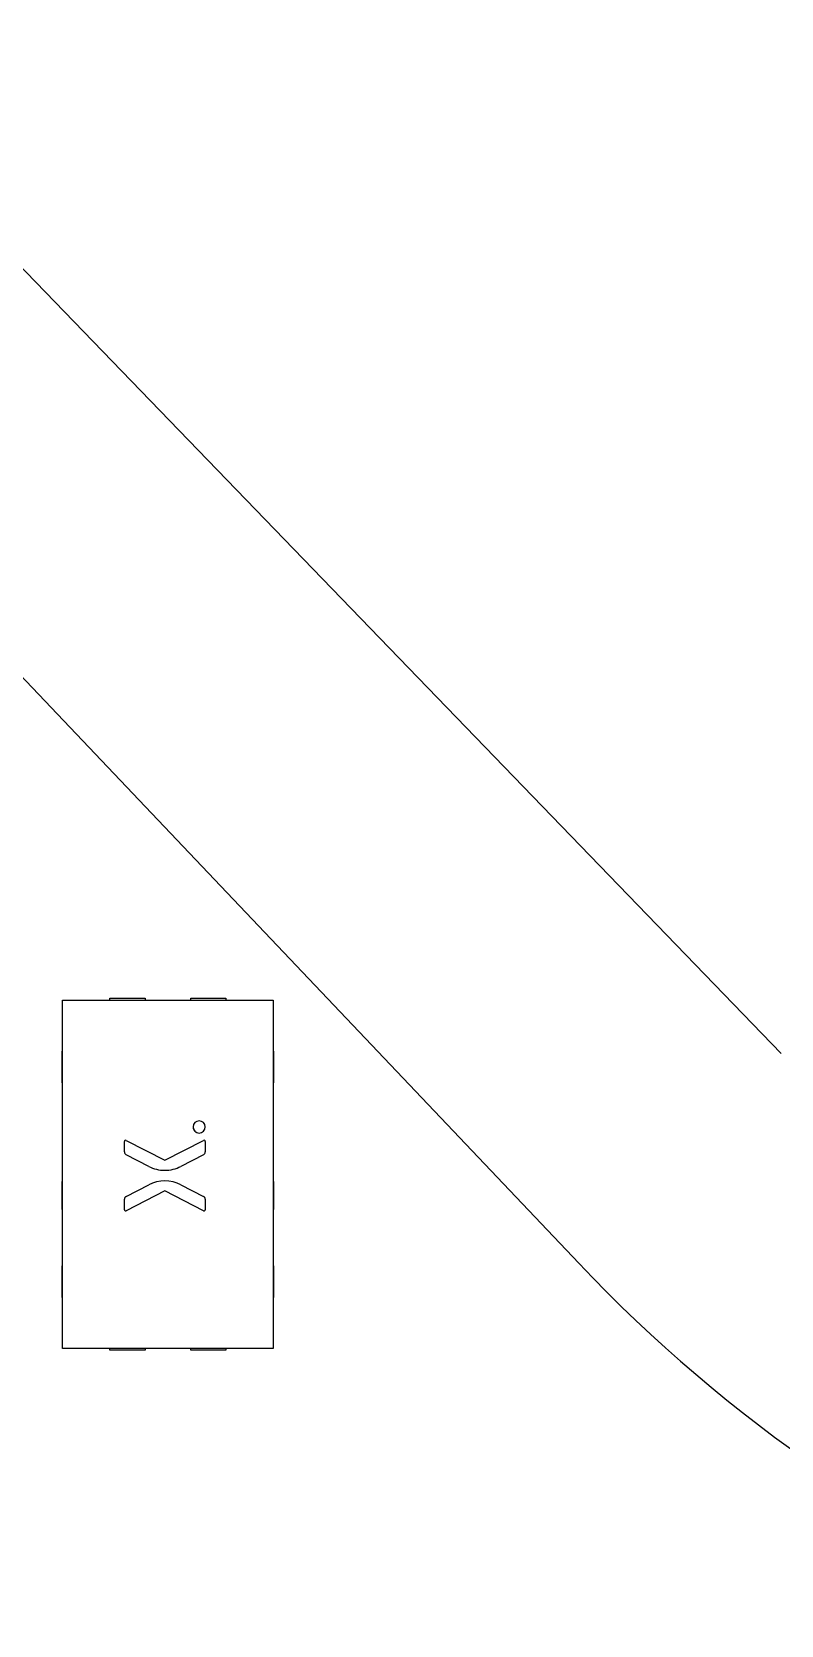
# Model space of a CAD drawing. Extents: x 2.55 to 7.7, y 3.55 to 4.51.
# Drawn here: x 5.1491 to 5.2329, y 3.911 to 4.0892 of the extents above; entities that cross this region are included whole.
import ezdxf

# ---------------------------------------------------------------- set-up
doc = ezdxf.new("R2010")
doc.units = 0
doc.header["$MEASUREMENT"] = 0
doc.layers.get('0').update_dxf_attribs({"linetype": 'CONTINUOUS'})

msp = doc.modelspace()

# ---------------------------------------------------------------- linework, layer by layer
at = {"color": 7, "linetype": 'CONTINUOUS'}
for p, q in [((5.2329110935, 3.9748970102), (5.1225173591, 4.089188344)), ((5.2102718028, 3.9514424634), (5.147079558, 4.0180531138)), ((5.1525405731, 3.9808861329), (5.1761232503, 3.980886135)), ((5.1525405731, 3.9808861335), (5.1578358487, 3.9808861339)), ((5.1525405766, 3.941909755), (5.1525405731, 3.9808861329)), ((5.1578358487, 3.9810829842), (5.1617728566, 3.9810829846)), ((5.1578358487, 3.9808861339), (5.1578358487, 3.9810829842)), ((5.1578358487, 3.9808861339), (5.1617728566, 3.9808861342)), ((5.1617728566, 3.9810829846), (5.1617728566, 3.9808861342)), ((5.1617728566, 3.9808861342), (5.1668909668, 3.9808861347)), ((5.1668909668, 3.981082985), (5.1708279747, 3.9810829854)), ((5.1668909668, 3.9808861347), (5.1668909668, 3.981082985)), ((5.1668909668, 3.9808861347), (5.1708279747, 3.980886135)), ((5.1708279747, 3.9810829854), (5.1708279747, 3.980886135)), ((5.1708279747, 3.980886135), (5.1761232503, 3.9808861356)), ((5.1761232503, 3.980886135), (5.1761232537, 3.941909757)), ((5.1525208889, 3.9716341649), (5.1525208886, 3.975177472)), ((5.1525208886, 3.975177472), (5.1525405736, 3.975177472)), ((5.1761232508, 3.9751774741), (5.1761429358, 3.9751774741)), ((5.1761429358, 3.975177474), (5.1761429362, 3.9716341669)), ((5.152540574, 3.9716341649), (5.1525208889, 3.9716341649)), ((5.1761429362, 3.9716341669), (5.1761232511, 3.9716341669)), ((5.1594624385, 3.963900144), (5.1594624384, 3.9650794658)), ((5.1596500773, 3.9651941187), (5.1639864186, 3.962970544)), ((5.1639864186, 3.962970544), (5.1683227595, 3.9651941194)), ((5.1685103984, 3.9650794666), (5.1685103985, 3.9639001448)), ((5.1621900177, 3.9622828117), (5.1596570392, 3.963581664)), ((5.1683157979, 3.9635816647), (5.1657828196, 3.962282812)), ((5.1525208899, 3.9606105428), (5.1525405749, 3.9606105428)), ((5.1525208902, 3.9574609365), (5.1525208899, 3.9606105428)), ((5.1596570396, 3.9589234891), (5.1621900179, 3.9602223418)), ((5.1657828198, 3.9602223421), (5.1683157983, 3.9589234899)), ((5.1761232521, 3.9606105449), (5.1761429371, 3.9606105449)), ((5.1761429371, 3.9606105449), (5.1761429374, 3.9574609386)), ((5.1594624391, 3.9574256872), (5.159462439, 3.958605009)), ((5.1639864189, 3.9595346098), (5.159650078, 3.9573110344)), ((5.1683227602, 3.9573110352), (5.1639864189, 3.9595346098)), ((5.1685103989, 3.9586050098), (5.168510399, 3.957425688)), ((5.1525405752, 3.9574609365), (5.1525208902, 3.9574609365)), ((5.1761429374, 3.9574609386), (5.1761232524, 3.9574609386)), ((5.152520891, 3.9476184169), (5.1525208907, 3.9511617239)), ((5.1525208907, 3.9511617239), (5.1525405757, 3.9511617239)), ((5.1761232529, 3.951161726), (5.1761429379, 3.951161726)), ((5.1761429379, 3.951161726), (5.1761429383, 3.9476184189)), ((5.1525405761, 3.9476184169), (5.152520891, 3.9476184169)), ((5.1761429383, 3.9476184189), (5.1761232532, 3.9476184189)), ((5.1761232537, 3.941909757), (5.1525405766, 3.941909755)), ((5.1578358522, 3.9417129055), (5.1578358521, 3.9419097559)), ((5.16177286, 3.9417129058), (5.1578358522, 3.9417129055)), ((5.16177286, 3.9419097563), (5.16177286, 3.9417129058)), ((5.1668909703, 3.9417129063), (5.1668909703, 3.9419097567)), ((5.1708279781, 3.9417129066), (5.1668909703, 3.9417129063)), ((5.1708279781, 3.941909757), (5.1708279781, 3.9417129066))]:
    msp.add_line(p, q, dxfattribs=at)
for centre, radius, start, end in [((5.1678303696, 3.9666928063), 0.0006800286327957, 90.000005009, 270.000005009), ((5.1678303696, 3.9666928063), 0.0006800286327957, 270.000005009, 90.000005009), ((5.1678303696, 3.9666928064), 0.0006800286327953, 180.0000050089, 270.000005009), ((5.1678303696, 3.9666928064), 0.0006800286327957, 270.000005009, 5.009e-06), ((5.159591286, 3.9650794658), 0.0001288475304335, 62.8523072782, 180.0000050088), ((5.1598203484, 3.9639001441), 0.0003579098067315, 180.000005009, 242.8523072912), ((5.1598203484, 3.9639001441), 0.0003579098067315, 180.000005009, 242.8523072913), ((5.1681524887, 3.9639001448), 0.0003579098067332, 297.1477027324, 5.0089e-06), ((5.1681524887, 3.9639001448), 0.0003579098067332, 297.1477027324, 5.0089e-06), ((5.1683815508, 3.9650794666), 0.0001288475304158, 5.0092e-06, 117.1477027396), ((5.1639864183, 3.9657860924), 0.0039370078740153, 242.8523072883, 270.000005009), ((5.1639864183, 3.9657860925), 0.0039370078740158, 242.8523072883, 270.000005009), ((5.1639864183, 3.9657860924), 0.0039370078740153, 270.000005009, 297.1477027296), ((5.1639864183, 3.9657860925), 0.0039370078740158, 270.000005009, 297.1477027296), ((5.1639864191, 3.9567190614), 0.003937007874027, 62.8523072886, 117.1477027293), ((5.1598203488, 3.9586050091), 0.0003579098067323, 117.1477027268, 180.000005009), ((5.1681524891, 3.9586050098), 0.0003579098067323, 5.009e-06, 62.8523072855), ((5.1595912866, 3.9574256872), 0.0001288475304331, 180.000005009, 270.0000050096), ((5.1595912866, 3.9574256873), 0.0001288475304331, 180.0000050092, 270.0000050096), ((5.1595912866, 3.9574256872), 0.0001288475304506, 270.0000050096, 297.1477027316), ((5.1595912866, 3.9574256873), 0.000128847530451, 270.0000050096, 297.1477027316), ((5.1683815515, 3.957425688), 0.0001288475304507, 242.8523072861, 270.0000050088), ((5.1683815515, 3.957425688), 0.0001288475304507, 242.8523072861, 270.0000050088), ((5.1683815515, 3.957425688), 0.0001288475304331, 270.0000050088, 5.009e-06), ((5.1683815515, 3.957425688), 0.0001288475304326, 270.0000050088, 5.009e-06), ((5.3343283965, 4.0691325715), 0.1710000000000005, 223.4914439086, 247.6590724419)]:
    msp.add_arc(centre, radius, start, end, dxfattribs=at)

doc.saveas('drawing.dxf')
